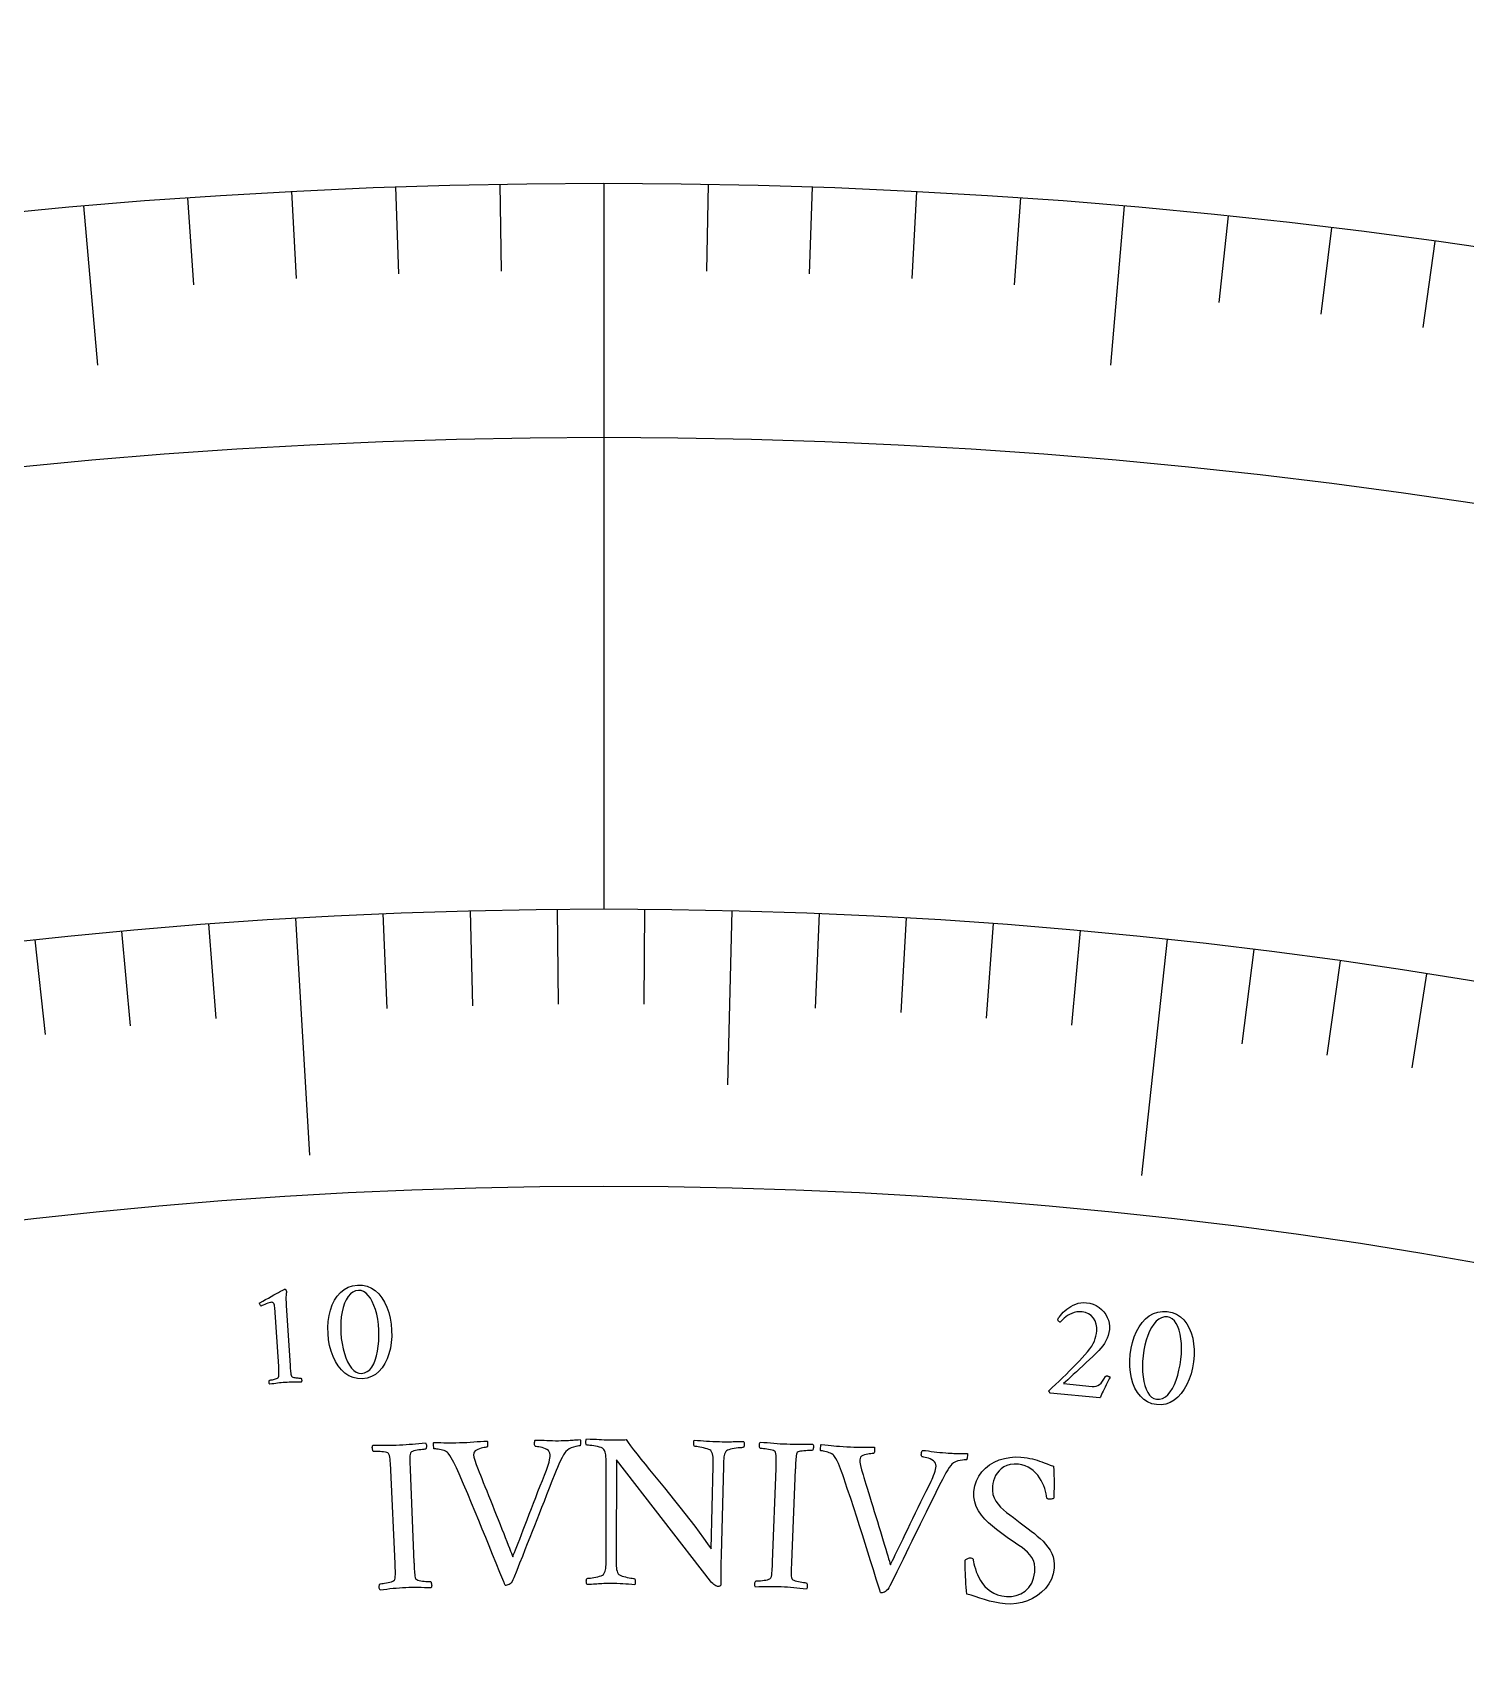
# Model space of a CAD drawing. Header units: millimetres. Extents: x -60 to 60, y -60 to 76.
# Drawn here: x -5.2 to 7.84, y 40.91 to 55.67 of the extents above; entities that cross this region are included whole.
import ezdxf

# ---------------------------------------------------------------- set-up
doc = ezdxf.new("R2010")
doc.units = ezdxf.units.MM
for name, color, linetype in [('ENGRAVE', 7, 'Continuous'), ('ENGRAVE_FINE', 8, 'Continuous'), ('TEXT', 5, 'Continuous')]:
    doc.layers.add(name, color=color, linetype=linetype)

msp = doc.modelspace()

# ---------------------------------------------------------------- linework, layer by layer
at = {"layer": 'ENGRAVE'}
for points in [[(0, 54.3), (0, 47.7)], [(-4.7326, 54.0934), (-4.606, 52.6469)], [(4.7326, 54.0934), (4.606, 52.6469)], [(1.1629, 47.6858), (1.1242, 46.1023)], [(-2.8042, 47.6175), (-2.6772, 45.4612)], [(5.1218, 47.4242), (4.8899, 45.2767)]]:
    msp.add_lwpolyline(points, dxfattribs=at)
for radius in [58.8, 58.8, 57.225, 54.3, 54.3, 51.99, 47.7, 47.7, 45.18]:
    msp.add_circle((0, 0), radius, dxfattribs=at)
at = {"layer": 'ENGRAVE_FINE'}
for points in [[(-2.8418, 54.2256), (-2.8004, 53.4347)], [(-1.895, 54.2669), (-1.8674, 53.4754)], [(-0.9477, 54.2917), (-0.9338, 53.4999)], [(0.9477, 54.2917), (0.9338, 53.4999)], [(1.895, 54.2669), (1.8674, 53.4754)], [(2.8418, 54.2256), (2.8004, 53.4347)], [(-3.7878, 54.1677), (-3.7325, 53.3777)], [(3.7878, 54.1677), (3.7325, 53.3777)], [(5.6759, 54.0025), (5.5931, 53.2149)], [(6.6175, 53.8953), (6.521, 53.1092)], [(7.5571, 53.7716), (7.4469, 52.9873)], [(-1.2181, 47.6844), (-1.196, 46.8207)], [(-0.4245, 47.6981), (-0.4168, 46.8341)], [(0.3692, 47.6986), (0.3626, 46.8346)], [(-3.5963, 47.5642), (-3.5311, 46.7027)], [(-2.0114, 47.6576), (-1.975, 46.7943)], [(1.9562, 47.6599), (1.9207, 46.7966)], [(2.7489, 47.6207), (2.6991, 46.7582)], [(3.5409, 47.5684), (3.4768, 46.7068)], [(-5.1773, 47.4182), (-5.0835, 46.5593)], [(-4.3874, 47.4978), (-4.3079, 46.6375)], [(4.3319, 47.5029), (4.2535, 46.6425)], [(5.9103, 47.3324), (5.8032, 46.4751)], [(6.6972, 47.2275), (6.5759, 46.3721)], [(7.4823, 47.1095), (7.3467, 46.2562)]]:
    msp.add_lwpolyline(points, dxfattribs=at)
at = {"layer": 'TEXT'}
for points in [[(-2.9582, 43.5407), (-2.9944, 44.0747), (-2.9957, 44.0877), (-2.9976, 44.0985), (-3.0001, 44.1071), (-3.0033, 44.1134), (-3.0072, 44.1179), (-3.0122, 44.121), (-3.0182, 44.1226), (-3.0252, 44.1228), (-3.0337, 44.1216), (-3.0441, 44.119), (-3.0566, 44.1149), (-3.0709, 44.1095), (-3.0854, 44.1036), (-3.0979, 44.0982), (-3.1087, 44.0934), (-3.1176, 44.0892), (-3.1233, 44.0938), (-3.1275, 44.099), (-3.1302, 44.1049), (-3.1315, 44.1113), (-3.1315, 44.1114), (-3.1315, 44.1116), (-3.1315, 44.1121), (-3.1316, 44.1127), (-3.1316, 44.1151), (-3.1312, 44.1171), (-3.1304, 44.1186), (-3.1293, 44.1196), (-3.103, 44.1337), (-3.0769, 44.1479), (-3.051, 44.1621), (-3.0254, 44.1764), (-3.001, 44.1901), (-2.9787, 44.2025), (-2.9586, 44.2137), (-2.9406, 44.2236), (-2.9257, 44.2317), (-2.9148, 44.2375), (-2.9081, 44.241), (-2.9053, 44.2422), (-2.9026, 44.2424), (-2.8994, 44.2421), (-2.8966, 44.2407), (-2.8943, 44.2383), (-2.8925, 44.2349), (-2.8909, 44.2311), (-2.8896, 44.2276), (-2.8884, 44.2245), (-2.8875, 44.2216), (-2.8877, 44.2195), (-2.8883, 44.2133), (-2.8893, 44.2028), (-2.8908, 44.1882), (-2.892, 44.1697), (-2.8923, 44.1478), (-2.8916, 44.1225), (-2.8901, 44.0938), (-2.8543, 43.5477), (-2.8533, 43.533), (-2.8523, 43.5189), (-2.8512, 43.5053), (-2.85, 43.4923), (-2.8486, 43.4801), (-2.8466, 43.4691), (-2.8442, 43.4593), (-2.8412, 43.4508), (-2.8387, 43.4476), (-2.8344, 43.4448), (-2.8282, 43.4422), (-2.8202, 43.4399), (-2.8112, 43.438), (-2.8019, 43.4365), (-2.7924, 43.4355), (-2.7827, 43.4349), (-2.7736, 43.4345), (-2.766, 43.4344), (-2.7598, 43.4344), (-2.755, 43.4346), (-2.753, 43.4315), (-2.7514, 43.4273), (-2.7501, 43.4222), (-2.7491, 43.416), (-2.7488, 43.4097), (-2.7492, 43.4044), (-2.7505, 43.4001), (-2.7526, 43.3967), (-2.7725, 43.3968), (-2.7914, 43.3968), (-2.8096, 43.3968), (-2.8269, 43.3967), (-2.8441, 43.3965), (-2.8619, 43.3959), (-2.8804, 43.3951), (-2.8996, 43.3939), (-2.918, 43.3926), (-2.9355, 43.391), (-2.9522, 43.3893), (-2.968, 43.3873), (-2.984, 43.3851), (-3.0011, 43.3828), (-3.0194, 43.3803), (-3.0389, 43.3776), (-3.0414, 43.3807), (-3.0433, 43.3848), (-3.0444, 43.39), (-3.0449, 43.3962), (-3.0448, 43.4025), (-3.0442, 43.4078), (-3.0431, 43.4121), (-3.0415, 43.4155), (-3.0368, 43.4159), (-3.0306, 43.4167), (-3.0231, 43.4179), (-3.0141, 43.4194), (-3.0046, 43.4213), (-2.9953, 43.4236), (-2.9863, 43.4263), (-2.9776, 43.4294), (-2.9701, 43.4327), (-2.9646, 43.4361), (-2.9611, 43.4394), (-2.9596, 43.4429), (-2.9578, 43.4517), (-2.9565, 43.4617), (-2.9558, 43.4729), (-2.9557, 43.4852), (-2.956, 43.4983), (-2.9565, 43.512), (-2.9573, 43.5261), (-2.9582, 43.5407)], [(-2.2417, 44.2794), (-2.196, 44.2781), (-2.1537, 44.2692), (-2.1148, 44.2529), (-2.0792, 44.229), (-2.0471, 44.1989), (-2.0189, 44.1638), (-1.9943, 44.1237), (-1.9736, 44.0786), (-1.9567, 44.0297), (-1.944, 43.9784), (-1.9354, 43.9245), (-1.9308, 43.8682), (-1.9304, 43.8118), (-1.9344, 43.7574), (-1.9427, 43.7051), (-1.9553, 43.6549), (-1.972, 43.608), (-1.9927, 43.5657), (-2.0174, 43.528), (-2.046, 43.4948), (-2.0785, 43.4674), (-2.1147, 43.4472), (-2.1548, 43.4342), (-2.1986, 43.4283), (-2.2417, 43.4298), (-2.2821, 43.4388), (-2.3199, 43.4552), (-2.3551, 43.4791), (-2.3873, 43.5093), (-2.416, 43.5443), (-2.4412, 43.5843), (-2.4629, 43.6292), (-2.4808, 43.6779), (-2.4945, 43.729), (-2.5041, 43.7827), (-2.5095, 43.8389), (-2.5106, 43.8954), (-2.5073, 43.9498), (-2.4996, 44.0022), (-2.4875, 44.0526), (-2.471, 44.0996), (-2.4504, 44.142), (-2.4254, 44.1798), (-2.3963, 44.213), (-2.3631, 44.2403), (-2.3263, 44.2605), (-2.2858, 44.2735), (-2.2417, 44.2794)], [(-2.2324, 44.2311), (-2.2593, 44.2265), (-2.284, 44.2157), (-2.3063, 44.1986), (-2.3263, 44.1753), (-2.3439, 44.1468), (-2.3589, 44.1141), (-2.3713, 44.0772), (-2.3812, 44.0361), (-2.3884, 43.9917), (-2.3927, 43.9452), (-2.3941, 43.8964), (-2.3927, 43.8455), (-2.3886, 43.7952), (-2.3819, 43.7472), (-2.3726, 43.7014), (-2.3607, 43.6579), (-2.3468, 43.6178), (-2.3311, 43.582), (-2.3137, 43.5507), (-2.2947, 43.5237), (-2.2743, 43.5023), (-2.2527, 43.4873), (-2.2302, 43.4788), (-2.2065, 43.4768), (-2.1783, 43.4815), (-2.1529, 43.4927), (-2.1304, 43.5103), (-2.1107, 43.5344), (-2.0937, 43.5639), (-2.0794, 43.5976), (-2.0677, 43.6357), (-2.0587, 43.678), (-2.0522, 43.7233), (-2.0483, 43.7703), (-2.0468, 43.8192), (-2.048, 43.8697), (-2.0517, 43.9204), (-2.0579, 43.9684), (-2.0666, 44.0137), (-2.0779, 44.0562), (-2.0913, 44.0951), (-2.1067, 44.1297), (-2.1239, 44.16), (-2.143, 44.186), (-2.1636, 44.2066), (-2.1854, 44.221), (-2.2083, 44.2292), (-2.2324, 44.2311)], [(4.6033, 43.4426), (4.5947, 43.4266), (4.5859, 43.4095), (4.5768, 43.3914), (4.5673, 43.3721), (4.558, 43.3527), (4.5491, 43.334), (4.5406, 43.3161), (4.5325, 43.2988), (4.5253, 43.2833), (4.5194, 43.2706), (4.5148, 43.2606), (4.5115, 43.2534), (4.0584, 43.2982), (4.0565, 43.3), (4.0545, 43.3021), (4.0525, 43.3048), (4.0505, 43.3078), (4.0487, 43.3109), (4.0475, 43.3137), (4.0469, 43.3162), (4.0468, 43.3184), (4.0774, 43.3471), (4.1084, 43.3765), (4.1399, 43.4065), (4.1719, 43.4371), (4.2037, 43.468), (4.2349, 43.4988), (4.2655, 43.5294), (4.2954, 43.5599), (4.324, 43.5897), (4.3506, 43.6184), (4.3753, 43.6459), (4.398, 43.6722), (4.4194, 43.6991), (4.4369, 43.7244), (4.4507, 43.7483), (4.4606, 43.7707), (4.468, 43.7927), (4.4739, 43.8153), (4.4785, 43.8386), (4.4817, 43.8625), (4.4824, 43.8952), (4.4776, 43.9256), (4.4674, 43.9539), (4.4517, 43.98), (4.4315, 44.0023), (4.4079, 44.0191), (4.381, 44.0305), (4.3506, 44.0364), (4.3247, 44.0375), (4.3003, 44.0355), (4.2772, 44.0306), (4.2556, 44.0225), (4.2357, 44.0126), (4.2175, 44.002), (4.2013, 43.9907), (4.1868, 43.9788), (4.1744, 43.9672), (4.1641, 43.9571), (4.1561, 43.9485), (4.1503, 43.9414), (4.1462, 43.9423), (4.1421, 43.9444), (4.1381, 43.9475), (4.1341, 43.9518), (4.1306, 43.9562), (4.1282, 43.96), (4.1268, 43.9631), (4.1264, 43.9654), (4.13, 43.9723), (4.1356, 43.9811), (4.1432, 43.9918), (4.1528, 44.0044), (4.1643, 44.0182), (4.1776, 44.032), (4.1927, 44.0461), (4.2097, 44.0603), (4.2282, 44.0739), (4.2478, 44.0862), (4.2687, 44.0972), (4.2907, 44.1069), (4.3138, 44.1145), (4.3379, 44.1191), (4.3631, 44.1209), (4.3892, 44.1197), (4.4204, 44.1146), (4.4497, 44.1056), (4.4772, 44.0928), (4.5028, 44.0762), (4.526, 44.0567), (4.5462, 44.0352), (4.5634, 44.0117), (4.5776, 43.9861), (4.5884, 43.9594), (4.5952, 43.9322), (4.5981, 43.9046), (4.5971, 43.8765), (4.5929, 43.8487), (4.5862, 43.8221), (4.5771, 43.7966), (4.5656, 43.7722), (4.5519, 43.7488), (4.5365, 43.7265), (4.5194, 43.7052), (4.5004, 43.6849), (4.4738, 43.6586), (4.4459, 43.6314), (4.4167, 43.6035), (4.3861, 43.5747), (4.3553, 43.5459), (4.3254, 43.5181), (4.2965, 43.4912), (4.2684, 43.4652), (4.2421, 43.4409), (4.2187, 43.4192), (4.1981, 43.4), (4.1803, 43.3833), (4.4409, 43.3574), (4.4596, 43.357), (4.477, 43.3599), (4.4928, 43.3662), (4.5073, 43.3757), (4.521, 43.3885), (4.5346, 43.4047), (4.5481, 43.4242), (4.5616, 43.447), (4.5639, 43.4503), (4.5673, 43.4525), (4.5717, 43.4536), (4.5773, 43.4535), (4.5796, 43.4531), (4.5826, 43.4523), (4.5862, 43.451), (4.5904, 43.4494), (4.5947, 43.4476), (4.5982, 43.4459), (4.6011, 43.4442), (4.6033, 43.4426)], [(5.1236, 44.0391), (5.1684, 44.0302), (5.2087, 44.0144), (5.2444, 43.9919), (5.2756, 43.9625), (5.3022, 43.9275), (5.3242, 43.8882), (5.3418, 43.8446), (5.3548, 43.7966), (5.3633, 43.7456), (5.3673, 43.6929), (5.3669, 43.6384), (5.3621, 43.5821), (5.3531, 43.5263), (5.3402, 43.4734), (5.3234, 43.4232), (5.3026, 43.3758), (5.2784, 43.3323), (5.251, 43.294), (5.2204, 43.2609), (5.1867, 43.2329), (5.1501, 43.2113), (5.111, 43.1974), (5.0694, 43.1911), (5.0252, 43.1926), (4.9829, 43.2012), (4.9445, 43.2167), (4.91, 43.2392), (4.8792, 43.2686), (4.8525, 43.3037), (4.83, 43.343), (4.8118, 43.3866), (4.7978, 43.4345), (4.7882, 43.4854), (4.7831, 43.5382), (4.7826, 43.5927), (4.7866, 43.649), (4.7949, 43.7049), (4.8071, 43.758), (4.8234, 43.8084), (4.8437, 43.8561), (4.8677, 43.8997), (4.8951, 43.9381), (4.9259, 43.9713), (4.9602, 43.9992), (4.9974, 44.0206), (5.0371, 44.0344), (5.0791, 44.0406), (5.1236, 44.0391)], [(5.1248, 43.9898), (5.0975, 43.9898), (5.0714, 43.9832), (5.0466, 43.9701), (5.023, 43.9504), (5.0009, 43.9252), (4.9807, 43.8954), (4.9623, 43.8611), (4.9458, 43.8222), (4.9313, 43.7797), (4.9194, 43.7345), (4.9099, 43.6866), (4.9029, 43.6361), (4.8986, 43.5859), (4.8972, 43.5374), (4.8988, 43.4908), (4.9033, 43.4459), (4.9104, 43.404), (4.92, 43.3661), (4.9319, 43.3323), (4.9462, 43.3026), (4.9628, 43.2781), (4.9815, 43.2597), (5.0024, 43.2476), (5.0254, 43.2417), (5.054, 43.2417), (5.0809, 43.2485), (5.106, 43.2622), (5.1294, 43.2827), (5.151, 43.3089), (5.1707, 43.3398), (5.1886, 43.3754), (5.2045, 43.4156), (5.2184, 43.4592), (5.2301, 43.505), (5.2396, 43.5529), (5.2468, 43.6029), (5.2516, 43.6536), (5.2534, 43.7019), (5.2523, 43.748), (5.2482, 43.7918), (5.2414, 43.8324), (5.232, 43.8691), (5.22, 43.9018), (5.2055, 43.9306), (5.1886, 43.9544), (5.1695, 43.9722), (5.1483, 43.984), (5.1248, 43.9898)], [(-1.8592, 42.8264), (-1.8293, 42.8279), (-1.7998, 42.8297), (-1.7707, 42.8318), (-1.7421, 42.8343), (-1.7133, 42.837), (-1.6838, 42.8395), (-1.6537, 42.8419), (-1.6229, 42.8441), (-1.6191, 42.8394), (-1.6165, 42.8332), (-1.615, 42.8253), (-1.6146, 42.816), (-1.615, 42.8065), (-1.6162, 42.7986), (-1.6181, 42.7922), (-1.6207, 42.7873), (-1.6283, 42.7868), (-1.6383, 42.7858), (-1.651, 42.7844), (-1.6662, 42.7825), (-1.6825, 42.7801), (-1.6982, 42.7774), (-1.7134, 42.7743), (-1.7281, 42.7708), (-1.7409, 42.7669), (-1.7505, 42.7623), (-1.7571, 42.7571), (-1.7605, 42.7512), (-1.7628, 42.7402), (-1.7644, 42.7277), (-1.7653, 42.7136), (-1.7655, 42.6981), (-1.7653, 42.6815), (-1.7649, 42.6641), (-1.7643, 42.6459), (-1.7636, 42.627), (-1.7635, 42.624), (-1.7634, 42.6209), (-1.7633, 42.6179), (-1.7631, 42.6148), (-1.763, 42.6118), (-1.7629, 42.6087), (-1.7627, 42.6057), (-1.7626, 42.6026), (-1.7276, 41.7559), (-1.7275, 41.7529), (-1.7273, 41.7498), (-1.7272, 41.7468), (-1.7271, 41.7437), (-1.727, 41.7407), (-1.7268, 41.7376), (-1.7267, 41.7346), (-1.7266, 41.7316), (-1.7257, 41.7127), (-1.7248, 41.6948), (-1.7238, 41.6777), (-1.7227, 41.6615), (-1.7212, 41.6465), (-1.7192, 41.633), (-1.7166, 41.6208), (-1.7135, 41.6101), (-1.7097, 41.6053), (-1.703, 41.6008), (-1.6932, 41.5968), (-1.6805, 41.5931), (-1.666, 41.5899), (-1.651, 41.5874), (-1.6355, 41.5855), (-1.6196, 41.5843), (-1.6047, 41.5836), (-1.5923, 41.5831), (-1.5824, 41.5829), (-1.5751, 41.583), (-1.5722, 41.5783), (-1.5699, 41.572), (-1.5682, 41.5642), (-1.567, 41.5548), (-1.5667, 41.5454), (-1.5676, 41.5375), (-1.5697, 41.5311), (-1.573, 41.5261), (-1.6029, 41.5269), (-1.6322, 41.5276), (-1.6609, 41.5282), (-1.689, 41.5287), (-1.7169, 41.5289), (-1.7451, 41.5287), (-1.7738, 41.528), (-1.8028, 41.527), (-1.8311, 41.5255), (-1.8596, 41.5237), (-1.8883, 41.5214), (-1.9173, 41.5188), (-1.9466, 41.5158), (-1.976, 41.5127), (-2.0057, 41.5094), (-2.0357, 41.506), (-2.0394, 41.5107), (-2.042, 41.5169), (-2.0436, 41.5247), (-2.0441, 41.5341), (-2.0438, 41.5435), (-2.0427, 41.5514), (-2.0409, 41.5579), (-2.0385, 41.5628), (-2.0312, 41.5634), (-2.0214, 41.5644), (-2.0091, 41.566), (-1.9943, 41.568), (-1.9785, 41.5706), (-1.963, 41.5739), (-1.948, 41.5777), (-1.9334, 41.5821), (-1.9207, 41.5869), (-1.9114, 41.5918), (-1.9055, 41.5967), (-1.903, 41.6018), (-1.9, 41.6151), (-1.898, 41.63), (-1.8969, 41.6467), (-1.8968, 41.6652), (-1.8972, 41.6849), (-1.8978, 41.7053), (-1.8986, 41.7265), (-1.8996, 41.7485), (-1.9381, 42.595), (-1.9391, 42.617), (-1.9403, 42.6384), (-1.9416, 42.6591), (-1.9429, 42.6792), (-1.9448, 42.698), (-1.9474, 42.7149), (-1.9509, 42.7298), (-1.9552, 42.7428), (-1.9582, 42.7483), (-1.9647, 42.753), (-1.9747, 42.7567), (-1.9881, 42.7595), (-2.0035, 42.7617), (-2.0192, 42.7634), (-2.0353, 42.7648), (-2.0518, 42.7657), (-2.0671, 42.7663), (-2.0798, 42.7666), (-2.09, 42.7667), (-2.0975, 42.7665), (-2.1005, 42.7712), (-2.103, 42.7775), (-2.1048, 42.7852), (-2.1061, 42.7946), (-2.1065, 42.804), (-2.1057, 42.8119), (-2.1036, 42.8184), (-2.1003, 42.8234), (-2.0692, 42.8238), (-2.0384, 42.8241), (-2.0079, 42.8242), (-1.9776, 42.8241), (-1.9476, 42.8242), (-1.9178, 42.8245), (-1.8884, 42.8253), (-1.8592, 42.8264)], [(-1.3133, 42.8466), (-1.2803, 42.8478), (-1.2479, 42.8493), (-1.216, 42.8512), (-1.1846, 42.8534), (-1.1537, 42.8557), (-1.1229, 42.8578), (-1.0925, 42.8598), (-1.0622, 42.8617), (-1.0604, 42.8567), (-1.0591, 42.8498), (-1.0584, 42.841), (-1.0583, 42.8303), (-1.0589, 42.8199), (-1.0602, 42.8122), (-1.0622, 42.8071), (-1.065, 42.8047), (-1.0705, 42.8042), (-1.0787, 42.8031), (-1.0896, 42.8012), (-1.1032, 42.7986), (-1.118, 42.7952), (-1.1323, 42.7908), (-1.1462, 42.7853), (-1.1598, 42.7788), (-1.1713, 42.771), (-1.1795, 42.7613), (-1.1842, 42.7498), (-1.1855, 42.7365), (-1.1826, 42.716), (-1.1749, 42.6869), (-1.1622, 42.6494), (-1.1447, 42.6034), (-1.1351, 42.5795), (-1.1239, 42.5519), (-1.1113, 42.5206), (-1.0972, 42.4857), (-1.082, 42.4481), (-1.0662, 42.4085), (-1.0497, 42.367), (-1.0325, 42.3237), (-1.0149, 42.2794), (-0.9973, 42.2351), (-0.9796, 42.1908), (-0.9618, 42.1465), (-0.9443, 42.103), (-0.9277, 42.0614), (-0.9119, 42.0214), (-0.897, 41.9833), (-0.8831, 41.9477), (-0.8706, 41.9155), (-0.8595, 41.8867), (-0.8497, 41.8613), (-0.8416, 41.8403), (-0.8355, 41.8247), (-0.8315, 41.8146), (-0.8294, 41.8098), (-0.8264, 41.8168), (-0.8212, 41.8296), (-0.8138, 41.8481), (-0.8043, 41.8723), (-0.793, 41.9013), (-0.7803, 41.934), (-0.7663, 41.9704), (-0.7509, 42.0105), (-0.7344, 42.0536), (-0.717, 42.0988), (-0.6988, 42.1461), (-0.6796, 42.1957), (-0.6599, 42.2465), (-0.64, 42.2977), (-0.6199, 42.3492), (-0.5997, 42.4011), (-0.5796, 42.4525), (-0.5602, 42.5023), (-0.5413, 42.5506), (-0.523, 42.5973), (-0.5162, 42.6149), (-0.51, 42.633), (-0.5042, 42.6516), (-0.499, 42.6707), (-0.4947, 42.6893), (-0.4917, 42.7064), (-0.4899, 42.7219), (-0.4894, 42.7359), (-0.4914, 42.7511), (-0.4968, 42.7642), (-0.5056, 42.7753), (-0.518, 42.7843), (-0.5323, 42.7916), (-0.5472, 42.7977), (-0.5626, 42.8024), (-0.5784, 42.8059), (-0.5933, 42.8084), (-0.6057, 42.8101), (-0.6156, 42.8111), (-0.6231, 42.8114), (-0.6268, 42.8146), (-0.6295, 42.8202), (-0.6311, 42.8282), (-0.6318, 42.8387), (-0.6314, 42.8494), (-0.63, 42.8583), (-0.6275, 42.8652), (-0.624, 42.8703), (-0.5963, 42.8696), (-0.5694, 42.8688), (-0.5433, 42.8678), (-0.518, 42.8666), (-0.4926, 42.8656), (-0.4665, 42.8649), (-0.4396, 42.8646), (-0.412, 42.8647), (-0.3893, 42.865), (-0.3691, 42.8654), (-0.3514, 42.8658), (-0.3362, 42.8664), (-0.3222, 42.8671), (-0.3084, 42.8679), (-0.2947, 42.8688), (-0.2812, 42.8699), (-0.2669, 42.871), (-0.251, 42.8721), (-0.2337, 42.8732), (-0.2147, 42.8743), (-0.213, 42.8692), (-0.212, 42.8621), (-0.2119, 42.853), (-0.2125, 42.8418), (-0.2136, 42.8311), (-0.215, 42.8235), (-0.2166, 42.8189), (-0.2186, 42.8174), (-0.2268, 42.8167), (-0.239, 42.8147), (-0.2553, 42.8115), (-0.2756, 42.8069), (-0.2967, 42.8004), (-0.3156, 42.7914), (-0.3323, 42.7798), (-0.3468, 42.7657), (-0.3567, 42.7529), (-0.368, 42.7348), (-0.3807, 42.7115), (-0.3947, 42.683), (-0.409, 42.6522), (-0.4223, 42.622), (-0.4347, 42.5925), (-0.4462, 42.5636), (-0.4727, 42.4966), (-0.4981, 42.4324), (-0.5222, 42.3711), (-0.5451, 42.3125), (-0.5673, 42.2558), (-0.5892, 42.2001), (-0.6107, 42.1454), (-0.632, 42.0917), (-0.6533, 42.0381), (-0.6749, 41.9833), (-0.6968, 41.9276), (-0.719, 41.8708), (-0.7421, 41.812), (-0.7665, 41.7501), (-0.7923, 41.685), (-0.8195, 41.6169), (-0.8274, 41.599), (-0.8358, 41.5841), (-0.8445, 41.5722), (-0.8537, 41.5634), (-0.8632, 41.557), (-0.8729, 41.5523), (-0.8827, 41.5494), (-0.8927, 41.5483), (-0.8956, 41.5491), (-0.8983, 41.5515), (-0.9008, 41.5556), (-0.9031, 41.5613), (-0.9052, 41.5675), (-0.9073, 41.5727), (-0.9095, 41.577), (-0.9115, 41.5805), (-0.9462, 41.6667), (-0.9798, 41.7499), (-1.0123, 41.8303), (-1.0437, 41.9077), (-1.0747, 41.984), (-1.1061, 42.0609), (-1.1379, 42.1383), (-1.1701, 42.2164), (-1.2035, 42.2968), (-1.2391, 42.3812), (-1.2769, 42.4695), (-1.3169, 42.5618), (-1.3291, 42.5902), (-1.3411, 42.617), (-1.353, 42.6423), (-1.3647, 42.6661), (-1.3766, 42.6885), (-1.3891, 42.71), (-1.4023, 42.7304), (-1.4161, 42.7498), (-1.4225, 42.7573), (-1.4311, 42.764), (-1.4416, 42.7699), (-1.4542, 42.7749), (-1.4678, 42.7792), (-1.4812, 42.7826), (-1.4945, 42.7854), (-1.5076, 42.7873), (-1.5198, 42.7887), (-1.5303, 42.7896), (-1.539, 42.79), (-1.5461, 42.79), (-1.5471, 42.7917), (-1.5479, 42.7968), (-1.5486, 42.8054), (-1.5492, 42.8174), (-1.5495, 42.8295), (-1.5494, 42.8384), (-1.549, 42.8442), (-1.5482, 42.8469), (-1.5143, 42.847), (-1.4835, 42.8469), (-1.4556, 42.8465), (-1.4307, 42.8459), (-1.4058, 42.8454), (-1.3779, 42.8453), (-1.3471, 42.8457), (-1.3133, 42.8466)], [(0.0491, 42.8728), (0.0719, 42.8727), (0.0943, 42.8727), (0.1165, 42.8726), (0.1385, 42.8726), (0.1589, 42.8726), (0.1764, 42.873), (0.1911, 42.8735), (0.2029, 42.8744), (0.2207, 42.8485), (0.2431, 42.8178), (0.2701, 42.7822), (0.3017, 42.7417), (0.3369, 42.6973), (0.3749, 42.6499), (0.4156, 42.5995), (0.4591, 42.5462), (0.5041, 42.4909), (0.5499, 42.4346), (0.5962, 42.3774), (0.6432, 42.3192), (0.6901, 42.2607), (0.7361, 42.2026), (0.7812, 42.1448), (0.8254, 42.0874), (0.8676, 42.0315), (0.9067, 41.9782), (0.9427, 41.9277), (0.9756, 41.8799), (0.9931, 42.6316), (0.9936, 42.6566), (0.9937, 42.6788), (0.9935, 42.6983), (0.993, 42.7149), (0.9914, 42.7298), (0.988, 42.744), (0.9827, 42.7575), (0.9756, 42.7702), (0.971, 42.7754), (0.9634, 42.7804), (0.9526, 42.7854), (0.9387, 42.7904), (0.9231, 42.795), (0.907, 42.7992), (0.8906, 42.8028), (0.8737, 42.806), (0.8577, 42.8085), (0.8439, 42.8104), (0.8324, 42.8116), (0.823, 42.8121), (0.8195, 42.8178), (0.8172, 42.8246), (0.8162, 42.8326), (0.8163, 42.8417), (0.817, 42.8506), (0.8179, 42.8581), (0.8188, 42.8643), (0.8199, 42.869), (0.8496, 42.8674), (0.8783, 42.8656), (0.9061, 42.8637), (0.933, 42.8616), (0.9603, 42.8597), (0.9893, 42.8581), (1.02, 42.8568), (1.0524, 42.8558), (1.0751, 42.8553), (1.0957, 42.855), (1.1141, 42.8548), (1.1303, 42.8549), (1.1455, 42.855), (1.1609, 42.8553), (1.1766, 42.8557), (1.1926, 42.8562), (1.2096, 42.8568), (1.2283, 42.8572), (1.2486, 42.8577), (1.2706, 42.858), (1.2724, 42.8534), (1.274, 42.8478), (1.2752, 42.8411), (1.2761, 42.8335), (1.2763, 42.8253), (1.2751, 42.8172), (1.2727, 42.8092), (1.2689, 42.8012), (1.2612, 42.8011), (1.2505, 42.8007), (1.2368, 42.7998), (1.2201, 42.7985), (1.2021, 42.7967), (1.1844, 42.7942), (1.1671, 42.791), (1.1503, 42.7872), (1.1351, 42.7829), (1.123, 42.778), (1.1141, 42.7728), (1.1082, 42.767), (1.1015, 42.7556), (1.0962, 42.7434), (1.0925, 42.7304), (1.0904, 42.7166), (1.089, 42.7007), (1.0879, 42.6811), (1.0869, 42.658), (1.0861, 42.6314), (1.0656, 41.8248), (1.0649, 41.7973), (1.0642, 41.7715), (1.0636, 41.7475), (1.063, 41.7253), (1.0626, 41.7041), (1.0622, 41.6834), (1.062, 41.663), (1.0619, 41.643), (1.062, 41.6223), (1.0621, 41.6), (1.0623, 41.5761), (1.0626, 41.5504), (1.061, 41.5468), (1.0584, 41.5439), (1.0548, 41.5419), (1.0503, 41.5406), (1.0456, 41.5398), (1.0417, 41.5393), (1.0385, 41.539), (1.0361, 41.5389), (1.0314, 41.5397), (1.0254, 41.5417), (1.018, 41.5451), (1.0092, 41.5497), (0.9996, 41.5561), (0.9897, 41.5644), (0.9794, 41.5749), (0.9688, 41.5873), (0.1131, 42.6918), (0.1107, 41.7895), (0.1108, 41.7645), (0.1113, 41.7425), (0.1122, 41.7234), (0.1135, 41.7072), (0.1157, 41.6927), (0.1192, 41.6789), (0.1242, 41.6658), (0.1305, 41.6532), (0.135, 41.6482), (0.1423, 41.6433), (0.1526, 41.6385), (0.1657, 41.6338), (0.1806, 41.6294), (0.196, 41.6253), (0.2118, 41.6216), (0.2282, 41.6183), (0.2438, 41.6155), (0.2572, 41.6135), (0.2684, 41.6123), (0.2776, 41.6119), (0.2811, 41.6063), (0.2835, 41.5996), (0.285, 41.592), (0.2854, 41.5834), (0.2851, 41.5747), (0.2843, 41.5671), (0.283, 41.5605), (0.2812, 41.555), (0.2525, 41.5571), (0.2249, 41.5591), (0.1982, 41.561), (0.1725, 41.5627), (0.1465, 41.5641), (0.1186, 41.5651), (0.0891, 41.5658), (0.0577, 41.566), (0.0364, 41.5659), (0.0167, 41.5656), (-0.0014, 41.5649), (-0.0178, 41.564), (-0.0333, 41.563), (-0.0485, 41.562), (-0.0635, 41.5609), (-0.0782, 41.5599), (-0.0939, 41.5588), (-0.1117, 41.5578), (-0.1316, 41.5567), (-0.1537, 41.5556), (-0.1556, 41.5602), (-0.1573, 41.5658), (-0.1587, 41.5724), (-0.1599, 41.58), (-0.1603, 41.5881), (-0.1594, 41.5962), (-0.1573, 41.6044), (-0.1539, 41.6125), (-0.1465, 41.6129), (-0.1363, 41.6139), (-0.1233, 41.6155), (-0.1076, 41.6177), (-0.0905, 41.6206), (-0.0736, 41.6239), (-0.0567, 41.6278), (-0.04, 41.6321), (-0.0251, 41.6369), (-0.0136, 41.642), (-0.0054, 41.6475), (-0.0007, 41.6535), (0.0057, 41.6649), (0.0107, 41.6771), (0.0143, 41.6898), (0.0165, 41.7032), (0.0178, 41.7188), (0.0188, 41.738), (0.0193, 41.761), (0.0196, 41.7876), (0.02, 42.6493), (0.0198, 42.6759), (0.0192, 42.699), (0.0182, 42.7186), (0.0169, 42.7346), (0.0146, 42.7485), (0.0109, 42.7615), (0.0058, 42.7739), (-0.0007, 42.7854), (-0.0056, 42.7913), (-0.0139, 42.7968), (-0.0258, 42.802), (-0.0412, 42.8067), (-0.0583, 42.811), (-0.0757, 42.8146), (-0.0931, 42.8175), (-0.1107, 42.8198), (-0.1269, 42.8216), (-0.1403, 42.8228), (-0.1508, 42.8235), (-0.1584, 42.8237), (-0.162, 42.8319), (-0.1642, 42.84), (-0.1651, 42.8481), (-0.1648, 42.8562), (-0.1636, 42.8639), (-0.1622, 42.8705), (-0.1606, 42.8761), (-0.1586, 42.8806), (-0.125, 42.8797), (-0.0947, 42.8785), (-0.0678, 42.8773), (-0.0443, 42.8758), (-0.0221, 42.8745), (0.0008, 42.8736), (0.0246, 42.873), (0.0491, 42.8728)], [(1.6627, 42.8345), (1.6926, 42.8335), (1.7221, 42.8329), (1.7513, 42.8326), (1.7801, 42.8328), (1.809, 42.833), (1.8386, 42.8331), (1.8688, 42.833), (1.8996, 42.8327), (1.903, 42.8278), (1.9051, 42.8213), (1.906, 42.8134), (1.9056, 42.804), (1.9044, 42.7946), (1.9025, 42.7868), (1.9001, 42.7806), (1.8971, 42.7759), (1.8896, 42.776), (1.8795, 42.7759), (1.8667, 42.7755), (1.8514, 42.7748), (1.835, 42.7738), (1.8191, 42.7724), (1.8037, 42.7706), (1.7888, 42.7683), (1.7757, 42.7655), (1.7657, 42.7617), (1.7588, 42.757), (1.7549, 42.7514), (1.7517, 42.7406), (1.749, 42.7283), (1.747, 42.7144), (1.7455, 42.699), (1.7444, 42.6823), (1.7433, 42.665), (1.7424, 42.6468), (1.7416, 42.6279), (1.7414, 42.6249), (1.7413, 42.6218), (1.7412, 42.6188), (1.7411, 42.6157), (1.7409, 42.6127), (1.7408, 42.6096), (1.7407, 42.6066), (1.7406, 42.6036), (1.706, 41.7568), (1.7058, 41.7538), (1.7057, 41.7507), (1.7056, 41.7477), (1.7055, 41.7446), (1.7053, 41.7416), (1.7052, 41.7385), (1.7051, 41.7355), (1.705, 41.7324), (1.7043, 41.7136), (1.7037, 41.6956), (1.7033, 41.6785), (1.7031, 41.6623), (1.7033, 41.6473), (1.7042, 41.6336), (1.7058, 41.6212), (1.7081, 41.6103), (1.7114, 41.6052), (1.7177, 41.6002), (1.7271, 41.5954), (1.7396, 41.5907), (1.7538, 41.5863), (1.7685, 41.5826), (1.7837, 41.5795), (1.7995, 41.5769), (1.8143, 41.575), (1.8266, 41.5735), (1.8364, 41.5725), (1.8437, 41.5719), (1.8462, 41.567), (1.848, 41.5606), (1.8491, 41.5526), (1.8495, 41.5432), (1.849, 41.5338), (1.8475, 41.526), (1.8449, 41.5198), (1.8412, 41.5151), (1.8114, 41.5184), (1.7823, 41.5215), (1.7537, 41.5244), (1.7258, 41.5272), (1.698, 41.5297), (1.6698, 41.5317), (1.6412, 41.5335), (1.6122, 41.5348), (1.5839, 41.5357), (1.5553, 41.5362), (1.5265, 41.5363), (1.4974, 41.536), (1.468, 41.5355), (1.4384, 41.5348), (1.4085, 41.534), (1.3784, 41.533), (1.3751, 41.538), (1.373, 41.5444), (1.372, 41.5523), (1.3723, 41.5617), (1.3734, 41.5711), (1.3751, 41.5789), (1.3774, 41.5852), (1.3803, 41.5899), (1.3876, 41.5899), (1.3974, 41.5901), (1.4098, 41.5906), (1.4247, 41.5915), (1.4407, 41.5928), (1.4564, 41.5947), (1.4717, 41.5973), (1.4866, 41.6005), (1.4997, 41.6042), (1.5093, 41.6083), (1.5156, 41.6128), (1.5185, 41.6176), (1.5226, 41.6306), (1.5258, 41.6453), (1.5283, 41.6619), (1.5299, 41.6803), (1.5311, 41.6999), (1.5321, 41.7203), (1.5331, 41.7415), (1.534, 41.7635), (1.5651, 42.6104), (1.5658, 42.6324), (1.5664, 42.6538), (1.5668, 42.6745), (1.5671, 42.6947), (1.5668, 42.7136), (1.5656, 42.7306), (1.5634, 42.7457), (1.5602, 42.759), (1.5576, 42.7648), (1.5515, 42.77), (1.5418, 42.7745), (1.5287, 42.7784), (1.5136, 42.7818), (1.498, 42.7849), (1.4821, 42.7875), (1.4658, 42.7898), (1.4505, 42.7916), (1.4379, 42.793), (1.4278, 42.7939), (1.4203, 42.7944), (1.4176, 42.7993), (1.4157, 42.8057), (1.4145, 42.8136), (1.4139, 42.8231), (1.4143, 42.8324), (1.4158, 42.8403), (1.4184, 42.8465), (1.4222, 42.8512), (1.4531, 42.8491), (1.4838, 42.8469), (1.5143, 42.8445), (1.5445, 42.8419), (1.5744, 42.8395), (1.6041, 42.8374), (1.6335, 42.8358), (1.6627, 42.8345)], [(2.2084, 42.8098), (2.2413, 42.8083), (2.2738, 42.8071), (2.3057, 42.8064), (2.3372, 42.806), (2.3682, 42.8058), (2.399, 42.8054), (2.4296, 42.8049), (2.4598, 42.8042), (2.4613, 42.7991), (2.462, 42.7921), (2.462, 42.7833), (2.4611, 42.7726), (2.4597, 42.7623), (2.4578, 42.7547), (2.4553, 42.7498), (2.4524, 42.7476), (2.4469, 42.7476), (2.4386, 42.7472), (2.4276, 42.7462), (2.4138, 42.7448), (2.3988, 42.7425), (2.3842, 42.7393), (2.3698, 42.735), (2.3559, 42.7297), (2.3437, 42.7228), (2.3347, 42.7138), (2.3291, 42.7027), (2.3267, 42.6895), (2.3279, 42.6689), (2.3333, 42.6393), (2.3428, 42.6009), (2.3565, 42.5536), (2.3641, 42.5289), (2.3729, 42.5005), (2.3829, 42.4683), (2.3941, 42.4324), (2.4062, 42.3936), (2.4187, 42.3529), (2.4318, 42.3102), (2.4453, 42.2656), (2.4592, 42.22), (2.4731, 42.1744), (2.4871, 42.1288), (2.5013, 42.0832), (2.5151, 42.0385), (2.5282, 41.9956), (2.5407, 41.9545), (2.5524, 41.9152), (2.5633, 41.8786), (2.5731, 41.8455), (2.5819, 41.8159), (2.5895, 41.7897), (2.5959, 41.7682), (2.6006, 41.7521), (2.6039, 41.7417), (2.6055, 41.7368), (2.6091, 41.7435), (2.6153, 41.7558), (2.6242, 41.7736), (2.6357, 41.797), (2.6494, 41.825), (2.6647, 41.8565), (2.6816, 41.8917), (2.7002, 41.9304), (2.7202, 41.9719), (2.7412, 42.0155), (2.7633, 42.0613), (2.7865, 42.109), (2.8104, 42.1581), (2.8344, 42.2074), (2.8586, 42.2572), (2.883, 42.3073), (2.9072, 42.3568), (2.9307, 42.4048), (2.9535, 42.4514), (2.9756, 42.4964), (2.9838, 42.5134), (2.9915, 42.531), (2.9987, 42.5491), (3.0055, 42.5677), (3.0113, 42.5859), (3.0157, 42.6026), (3.0187, 42.6179), (3.0204, 42.6318), (3.0197, 42.6471), (3.0154, 42.6607), (3.0075, 42.6725), (2.9959, 42.6824), (2.9822, 42.6909), (2.9679, 42.6981), (2.953, 42.7041), (2.9374, 42.7089), (2.9228, 42.7126), (2.9106, 42.7153), (2.9008, 42.7171), (2.8934, 42.718), (2.89, 42.7215), (2.8878, 42.7273), (2.8867, 42.7355), (2.8869, 42.746), (2.8882, 42.7566), (2.8903, 42.7653), (2.8934, 42.7721), (2.8973, 42.7768), (2.9249, 42.7739), (2.9516, 42.7708), (2.9775, 42.7677), (3.0027, 42.7645), (3.0279, 42.7614), (3.0538, 42.7586), (3.0806, 42.7561), (3.1081, 42.7539), (3.1307, 42.7523), (3.1509, 42.751), (3.1686, 42.75), (3.1838, 42.7493), (3.1978, 42.7489), (3.2116, 42.7485), (3.2254, 42.7483), (3.239, 42.7482), (3.2533, 42.7482), (3.2691, 42.748), (3.2866, 42.7477), (3.3055, 42.7472), (3.3068, 42.742), (3.3072, 42.7349), (3.3066, 42.7257), (3.3051, 42.7146), (3.3031, 42.7041), (3.3011, 42.6966), (3.2991, 42.6922), (3.297, 42.6908), (3.2888, 42.6908), (3.2764, 42.6898), (3.2599, 42.6879), (3.2394, 42.685), (3.2178, 42.6803), (3.1982, 42.6729), (3.1806, 42.6627), (3.165, 42.6499), (3.154, 42.6379), (3.1413, 42.6208), (3.1268, 42.5986), (3.1104, 42.5713), (3.0937, 42.5418), (3.0779, 42.5128), (3.0631, 42.4844), (3.0493, 42.4566), (3.0174, 42.392), (2.9869, 42.3301), (2.9578, 42.2709), (2.9302, 42.2144), (2.9034, 42.1597), (2.877, 42.106), (2.851, 42.0533), (2.8254, 42.0016), (2.7998, 41.9498), (2.7738, 41.8971), (2.7474, 41.8433), (2.7206, 41.7885), (2.6928, 41.7318), (2.6633, 41.6721), (2.6322, 41.6094), (2.5995, 41.5437), (2.5902, 41.5265), (2.5807, 41.5123), (2.5709, 41.5012), (2.5611, 41.4932), (2.5511, 41.4876), (2.541, 41.4837), (2.531, 41.4817), (2.521, 41.4814), (2.5181, 41.4824), (2.5157, 41.485), (2.5135, 41.4893), (2.5117, 41.4952), (2.5101, 41.5015), (2.5084, 41.5069), (2.5066, 41.5113), (2.5048, 41.515), (2.4774, 41.6037), (2.4508, 41.6894), (2.425, 41.7722), (2.4, 41.8519), (2.3754, 41.9305), (2.3504, 42.0097), (2.325, 42.0895), (2.2994, 42.17), (2.2726, 42.2529), (2.2441, 42.3399), (2.2137, 42.431), (2.1814, 42.5263), (2.1716, 42.5555), (2.1618, 42.5832), (2.1521, 42.6094), (2.1424, 42.6341), (2.1324, 42.6575), (2.1216, 42.6799), (2.1102, 42.7013), (2.098, 42.7217), (2.0922, 42.7298), (2.0842, 42.7372), (2.0742, 42.7439), (2.062, 42.7499), (2.0489, 42.7553), (2.0358, 42.7598), (2.0228, 42.7636), (2.0099, 42.7667), (1.9978, 42.769), (1.9875, 42.7708), (1.9788, 42.7719), (1.9717, 42.7725), (1.9709, 42.7743), (1.9705, 42.7794), (1.9705, 42.788), (1.9709, 42.8), (1.9716, 42.8121), (1.9724, 42.8211), (1.9733, 42.8268), (1.9743, 42.8294), (2.0081, 42.8267), (2.0388, 42.824), (2.0666, 42.8214), (2.0913, 42.8187), (2.1161, 42.8162), (2.1439, 42.8138), (2.1746, 42.8117), (2.2084, 42.8098)], [(3.7907, 42.7151), (3.8214, 42.7119), (3.8493, 42.7081), (3.8744, 42.7036), (3.8967, 42.6984), (3.9177, 42.6926), (3.9388, 42.6861), (3.9602, 42.679), (3.9818, 42.6712), (4.0048, 42.6626), (4.0304, 42.6533), (4.0587, 42.6433), (4.0897, 42.6324), (4.0918, 42.5931), (4.0933, 42.5532), (4.094, 42.5127), (4.094, 42.4717), (4.0936, 42.433), (4.093, 42.3996), (4.0923, 42.3714), (4.0914, 42.3484), (4.0908, 42.3437), (4.088, 42.3398), (4.0829, 42.3368), (4.0756, 42.3346), (4.0676, 42.3332), (4.0604, 42.3323), (4.054, 42.3319), (4.0484, 42.3321), (4.0417, 42.3333), (4.0358, 42.3354), (4.0308, 42.3384), (4.0267, 42.3424), (4.0254, 42.3616), (4.0222, 42.3826), (4.0171, 42.4053), (4.0101, 42.4297), (4.0011, 42.4548), (3.9901, 42.4795), (3.9772, 42.504), (3.9622, 42.5281), (3.9452, 42.5512), (3.9263, 42.5725), (3.9053, 42.5921), (3.8824, 42.6099), (3.8574, 42.6251), (3.8304, 42.6368), (3.8014, 42.645), (3.7704, 42.6496), (3.731, 42.6509), (3.6957, 42.6474), (3.6644, 42.6393), (3.6372, 42.6265), (3.6136, 42.6101), (3.5932, 42.5914), (3.5759, 42.5705), (3.5619, 42.5472), (3.5508, 42.5227), (3.5423, 42.4983), (3.5364, 42.474), (3.533, 42.4496), (3.5325, 42.4116), (3.5375, 42.3764), (3.5481, 42.344), (3.5641, 42.3145), (3.5844, 42.287), (3.6075, 42.2608), (3.6336, 42.2359), (3.6626, 42.2122), (3.6931, 42.1891), (3.7237, 42.1656), (3.7543, 42.1418), (3.7851, 42.1178), (3.8088, 42.1), (3.8337, 42.0812), (3.8598, 42.0616), (3.887, 42.0411), (3.9146, 42.0197), (3.9415, 41.9973), (3.9678, 41.9739), (3.9934, 41.9495), (4.0174, 41.9239), (4.0386, 41.897), (4.0571, 41.8686), (4.0729, 41.8388), (4.0851, 41.8075), (4.0927, 41.7748), (4.0959, 41.7406), (4.0945, 41.7049), (4.0857, 41.6533), (4.0698, 41.6055), (4.0467, 41.5616), (4.0166, 41.5216), (3.9811, 41.486), (3.9418, 41.4553), (3.8987, 41.4295), (3.8518, 41.4086), (3.8027, 41.3931), (3.7527, 41.3833), (3.7018, 41.3793), (3.6501, 41.381), (3.6016, 41.3867), (3.5541, 41.395), (3.5077, 41.4059), (3.4625, 41.4196), (3.4189, 41.4339), (3.3775, 41.447), (3.3385, 41.4588), (3.3018, 41.4694), (3.2983, 41.4997), (3.2953, 41.5311), (3.2927, 41.5634), (3.2906, 41.5967), (3.2889, 41.6294), (3.2875, 41.6601), (3.2864, 41.6887), (3.2857, 41.7153), (3.2853, 41.7384), (3.2852, 41.7566), (3.2853, 41.77), (3.2856, 41.7785), (3.2913, 41.7829), (3.2973, 41.787), (3.3036, 41.7906), (3.3103, 41.7939), (3.3172, 41.7964), (3.3241, 41.7981), (3.3311, 41.7989), (3.3382, 41.7988), (3.3463, 41.797), (3.3525, 41.7931), (3.3567, 41.787), (3.359, 41.7788), (3.3616, 41.7629), (3.3656, 41.7443), (3.3711, 41.7229), (3.378, 41.6987), (3.3867, 41.6729), (3.3976, 41.6464), (3.4108, 41.6194), (3.4261, 41.5918), (3.4441, 41.5649), (3.4649, 41.5399), (3.4887, 41.5168), (3.5154, 41.4957), (3.5456, 41.4775), (3.5797, 41.4634), (3.6179, 41.4534), (3.66, 41.4475), (3.7061, 41.4474), (3.7498, 41.4555), (3.7913, 41.4718), (3.8306, 41.4963), (3.8646, 41.5286), (3.8905, 41.5681), (3.9083, 41.6148), (3.9178, 41.6688), (3.9191, 41.7083), (3.9154, 41.7436), (3.9065, 41.7748), (3.8925, 41.8018), (3.8744, 41.8262), (3.8534, 41.8493), (3.8295, 41.8712), (3.8026, 41.8917), (3.7737, 41.912), (3.7436, 41.9328), (3.7124, 41.9541), (3.6801, 41.9761), (3.6441, 42.0023), (3.6076, 42.0296), (3.5704, 42.0581), (3.5327, 42.0877), (3.4963, 42.119), (3.4633, 42.1523), (3.4336, 42.1878), (3.4073, 42.2255), (3.3861, 42.2655), (3.3722, 42.3083), (3.3653, 42.3538), (3.3657, 42.4021), (3.3733, 42.4528), (3.3877, 42.4995), (3.4089, 42.5422), (3.437, 42.5809), (3.4705, 42.6152), (3.5079, 42.6447), (3.5493, 42.6694), (3.5946, 42.6892), (3.6424, 42.7039), (3.691, 42.7131), (3.7404, 42.7168), (3.7907, 42.7151)]]:
    msp.add_lwpolyline(points, close=True, dxfattribs=at)

doc.saveas('drawing.dxf')
